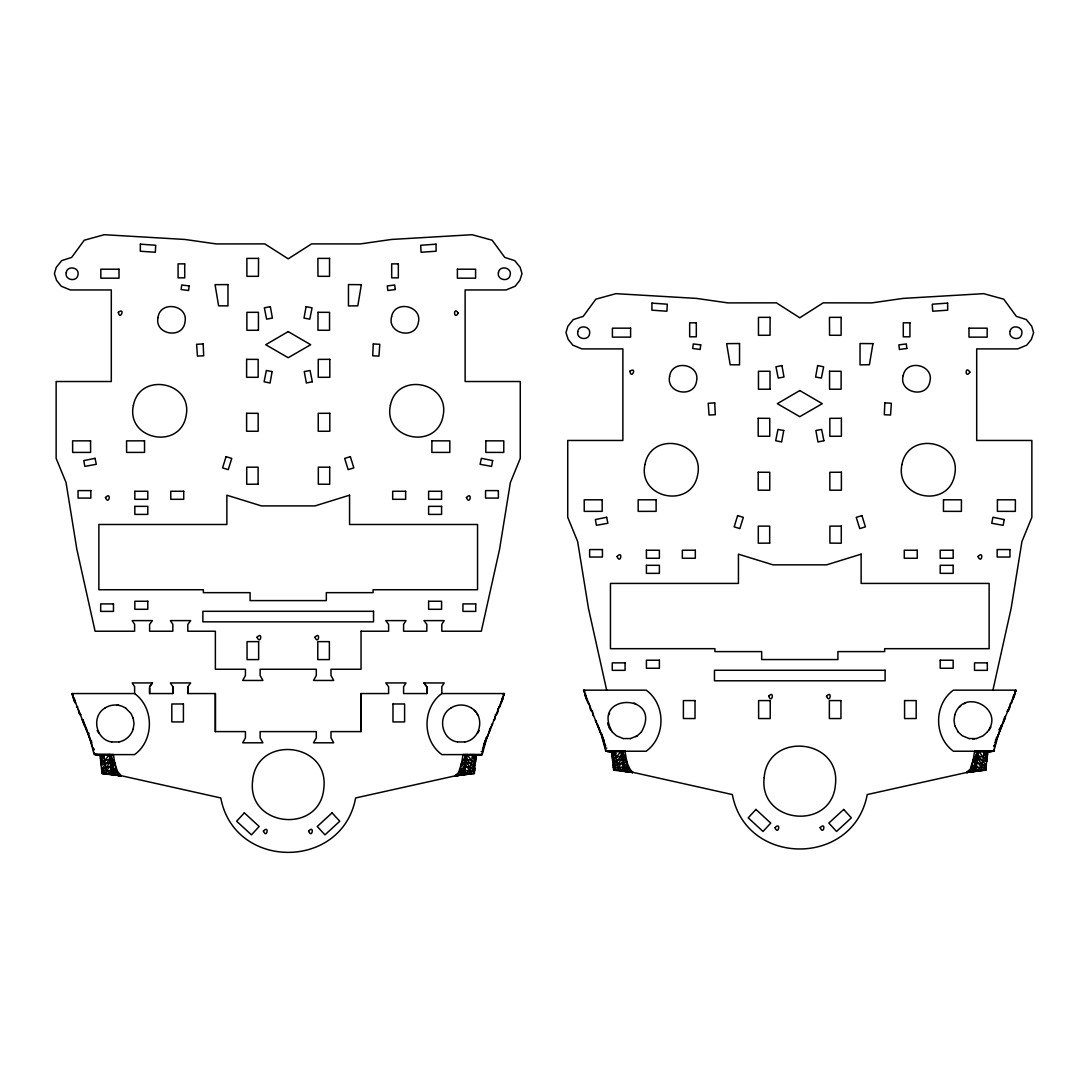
<?xml version="1.0" encoding="UTF-8"?>
<svg xmlns="http://www.w3.org/2000/svg" width="1088" height="1088" viewBox="0 0 1088 1088"><rect width="100%" height="100%" fill="white"/><g stroke="black" fill="none" stroke-linecap="round" stroke-linejoin="round"><path stroke-width="1.5" d="M441.81 693.559L504.492 693.559L486.567 738.602L482.215 754.61L441.878 754.61C422.117 740.37 422.076 707.853 441.81 693.559L441.81 686.65L444.244 682.951L423.994 682.951L426.809 686.746L426.822 693.559L403.594 693.559L403.594 686.65L406.028 682.938L385.778 682.938L388.606 686.746L388.606 693.559L361.053 693.559L361.053 731.598L330.983 731.598L330.983 737.854L333.717 742.805L313.507 742.805L316.295 737.854L316.295 731.598L260.127 731.598L260.127 737.854L262.902 742.805L242.692 742.805L245.426 737.854L245.426 731.598L215.37 731.598L215.37 693.559L187.816 693.559L187.816 686.746L190.631 682.938L170.394 682.951L172.829 686.65L172.829 693.559L149.6 693.559L149.6 686.746L152.415 682.938L132.178 682.938L134.613 686.65L134.613 693.559C154.333 707.853 154.306 740.37 134.545 754.61L94.194 754.61L89.855 738.602L71.93 693.559L134.613 693.559M467.078 754.555L466.154 755.793L466.208 762.253L470.302 767.543L474.586 770.576L467.133 774.275L455.178 775.839L474.354 773.527L474.994 765.068L467.078 754.555L466.208 762.253L463.678 767.543L455.178 775.839L464.957 773.527L464.794 755.276L482.215 754.61L463.012 754.61L460.047 772.575L455.178 775.839L355.64 797.953C342.135 870.509 234.274 870.509 220.782 797.953L111.466 773.527L102.054 773.527L100.055 755.249L94.71 754.215L113.397 754.61L116.362 772.575L121.244 775.839L102.054 773.527L102.666 770.59L101.674 768.89L109.861 759.138L112.05 758.771L114.879 763.218L117.463 771.392L121.244 775.839L103.442 773.527M984.558 770.127L966.756 772.453L985.946 770.127L986.571 761.668L978.656 751.169L977.786 758.866L975.27 764.157L966.756 772.453L976.534 770.127L976.385 751.89L993.806 751.223L998.145 735.202L1016.07 690.159L953.387 690.159C933.667 704.453 933.694 736.97 953.455 751.223L993.806 751.223L974.603 751.223L971.638 769.189L966.756 772.453L867.218 794.566C853.726 867.109 745.865 867.109 732.36 794.566L623.043 770.127L613.646 770.127L611.633 751.862L605.785 751.223L601.433 735.202L583.508 690.159L646.19 690.159C665.924 704.453 665.883 736.97 646.122 751.223L605.785 751.223L624.988 751.223L627.953 769.189L632.822 772.453L613.646 770.127L614.244 767.19L613.251 765.503L614.217 762.81L613.006 761.668L612.15 754.827L615.604 753.467L615.033 751.862L609.144 751.618L618.011 751.223L611.633 751.862L613.374 755.752L612.15 754.827M73.127 697.544L73.263 695.096L72.338 695.096M982.614 770.25L981.485 770.127L981.879 764.157L984.545 751.862L990.447 751.618L974.603 751.223L977.745 752.393L978.139 755.752L986.326 765.503L985.334 767.19L985.946 770.127L976.534 770.127L981.73 767.19L976.534 761.478L973.121 759.832L978.656 751.169M494.931 719.046L495.19 716.081M986.571 761.668L986.966 758.214L983.987 753.467L987.945 751.862L986.571 761.668L977.786 758.866L973.121 759.832L970.537 768.006L971.638 769.189L974.086 770.984L978.724 770.889L976.018 770.263L977.745 752.393M109.276 774.275L111.982 773.663L111.194 770.59L114.879 763.218L110.214 762.253L101.429 765.068L100.572 758.214L104.013 756.854L103.455 755.262L97.553 755.018L113.397 754.61L110.255 755.793L111.466 773.527L109.276 774.275L113.914 774.37L117.463 771.392L112.73 767.543L110.214 762.253L110.255 755.793L109.344 754.555L100.055 755.249L101.782 759.138L100.572 758.214M1004.727 719.603L1005.054 716.38L1003.598 719.943M615.033 751.862L624.988 751.223L623.206 751.89L620.922 751.169L621.792 758.866L617.698 764.157L613.414 767.19L618.106 770.127L620.867 770.889L623.043 770.127L621.846 752.393L620.922 751.169L607.458 751.495L609.307 751.291M471.036 773.65L469.894 773.527L470.302 767.543L472.396 756.854L476.367 755.249L474.994 765.068L466.208 762.253L464.44 773.663L467.133 774.275L462.495 774.37L458.946 771.392L461.543 763.218L466.154 755.793L463.012 754.61L480.542 754.895L473.416 754.623M621.846 752.393L621.438 755.752L613.251 765.503L622.309 762.81L623.71 759.07L623.642 755.385L623.206 751.89L621.846 752.393C627.123 758.363 626.974 767.04 632.822 772.453L620.867 770.889L623.56 770.263L626.987 765.966L629.054 768.006L627.953 769.189L625.505 770.984L620.867 770.889M482.8 750.774L484.01 743.158M995.588 739.772L995.602 742.982M498.127 711.185L498.481 708.356M1009.705 707.785L1010.072 704.97M484.024 746.368L485.098 740.343M486.159 737.474L484.976 743.281M996.159 741.118L995.194 742.982L996.676 736.957M72.202 694.538L72.352 693.559M583.794 691.138L583.93 690.159M500.262 705.949L502.683 696.633M1011.854 702.562L1013.798 694.783M489.206 731.911L489.763 728.974L492.17 725.193M1000.797 728.525L1001.341 725.574L1003.762 721.793M486.567 738.602L490.566 728.756M998.145 735.202L1002.143 725.37M497.855 710.777L498.399 708.234M1009.705 706.112L1008.78 710.233M93.609 750.774L93.949 749.197L92.67 747.211M605.2 747.374L605.54 745.797L601.419 734.4M503.526 693.559L503.146 695.096L504.07 695.096M497.189 713.619L497.842 712.055M133.198 729.082L134.001 723.642L133.198 718.23M641.335 732.102C663.87 692.634 589.846 692.662 612.367 732.102M954.802 714.843L953.999 720.27L954.802 725.682M502.071 701.107L503.146 698.142M1013.649 697.721L1014.737 694.756M992.922 690.159L1011.146 608.287L1021.945 541.511L1031.859 517.317L1031.859 440.463L976.698 440.463L976.698 348.894L1017.688 348.894L1026.786 345.141L1031.397 339.374L1033.6 332.642L1031.737 326.278L1026.324 319.586L1016.328 316.35L1003.762 299.173L983.661 293.665L903.094 298.398L871.746 302.899L823.194 302.845L799.789 317.791L776.397 302.845L727.831 302.899L696.497 298.398L615.93 293.665L595.83 299.173L583.25 316.35L573.254 319.586L567.841 326.278L565.991 332.642L568.194 339.374L572.791 345.141L581.903 348.894L622.88 348.894L622.88 440.463L567.732 440.463L567.732 517.317L577.633 541.511L588.445 608.287L606.669 690.159M101.429 765.068L109.344 754.555L111.615 755.276L112.132 762.457L111.194 770.59L101.823 770.576L106.121 767.543L110.214 762.253M466.208 762.253L461.543 763.218L464.943 764.878L470.138 770.59L464.957 773.527L474.354 773.527L473.756 770.59L474.749 768.89L473.783 766.197L474.994 765.068L475.85 758.214L472.396 756.854L472.967 755.262L478.693 754.678M986.326 758.866L987.428 754.827L983.987 753.467M996.554 739.894L999.722 731.177M488.131 734.577L486.037 740.044M133.198 729.069C131.267 735.556 125.569 740.697 118.918 741.962M608.926 714.857L609.552 713.13M954.802 714.857C963.614 686.786 1005.72 709.118 987.21 732.102M502.833 698.142L501.432 702.794M1014.41 694.756L1013.01 699.394M476.367 755.249L474.626 759.138L475.85 758.214M987.945 751.862L986.218 755.752L987.428 754.827M481.712 754.215L482.392 752.692M993.29 750.815L993.983 749.306M464.29 762.457L465.868 759.043L475.388 761.6L474.735 762.253M975.868 759.07L977.459 755.657L986.966 758.214M484.704 743.281L485.534 741.554M996.282 739.894L997.125 738.167M621.792 758.866L626.457 759.832L622.785 767.19L623.56 770.263L624.322 764.157L621.792 758.866L613.006 761.668L620.922 751.169M483.602 746.368L484.568 744.505M105.386 773.65L106.515 773.527L106.27 770.59L111.466 764.878L114.879 763.218M1001.341 725.574L998.934 729.776L1000.334 729.613M477.51 733.353L479.25 730.51M989.087 729.953L990.842 727.11M101.674 762.253L101.034 761.6L104.013 756.854L100.055 755.249M613.265 758.866L612.612 758.214L615.604 753.467L611.633 751.862M483.738 747.211L482.46 749.197L483.222 749.183M994.391 747.374L994.051 745.797L995.33 743.825M149.6 686.746L152.415 682.951M1007.651 710.369L1009.433 708.655M641.335 732.102L637.255 735.787L630.51 738.575M987.21 732.102L983.144 735.787L976.385 738.575M622.309 762.81L617.862 767.19L618.106 770.127L616.964 770.25M959.48 707.078L960.854 705.84M104.856 708.138C91.066 716.326 95.744 739.69 111.615 741.962M450.745 708.138C436.941 716.326 441.619 739.69 457.49 741.962M981.485 770.127L986.177 767.19L981.879 764.157L977.786 758.866M104.856 708.138C110.976 703.95 119.544 703.99 125.678 708.138M450.745 708.138C456.851 703.95 465.433 704.004 471.553 708.138M635.678 736.712L637.255 735.774M626.457 759.832L623.057 761.478L622.785 767.19L613.414 767.19L614.244 767.19M491.518 724.526L492.714 723.955M1003.109 721.14L1004.306 720.569M963.9 703.814L965.559 703.025M101.034 761.6L109.861 759.138L109.344 754.555M612.612 758.214L623.642 755.385M101.674 768.89L110.718 766.197M464.807 741.962C480.665 739.663 485.357 716.312 471.553 708.138M103.455 755.262L106.42 754.623L95.866 754.895L97.73 754.678M463.76 774.52L455.178 775.839L464.957 774.357M975.338 771.12L966.756 772.453L976.534 770.957M455.178 775.839L462.726 774.71M966.756 772.453L974.304 771.31M118.918 741.948L111.615 741.948M464.807 741.948L457.49 741.948M630.51 738.562L623.193 738.562M969.082 738.562L976.385 738.562M972.726 738.915L974.562 738.834M1015.662 691.696L1014.737 691.696L1014.873 694.158M1010.249 703.555L1011.446 703.555M498.658 706.955L499.854 706.955M1006.903 711.212L1008.29 711.212M495.312 714.612L496.699 714.612M493.476 719.78L494.618 719.766M994.051 745.797L994.813 745.797M481.209 751.454L482.582 751.454M985.334 767.19L986.177 767.19L976.806 767.19L973.121 759.832M473.756 770.59L474.586 770.576L465.215 770.59L461.543 763.218M583.93 691.696L584.854 691.696L584.474 690.159M584.854 694.756L587.738 702.562M73.263 698.142L74.99 702.794M586.568 699.394L585.317 693.246M588.146 703.555L589.342 703.555M76.554 706.955L77.751 706.955M590.158 708.655L590.811 710.233M591.301 711.212L592.688 711.212M78.567 712.055L80.349 713.755M79.71 714.612L81.097 714.612M81.804 719.766L82.946 719.78L84.402 723.343M599.257 729.613L600.712 733.271M87.666 733.013L89.066 733.176M601.963 736.658L601.841 734.087M89.121 736.658L91.446 743.281M603.024 739.894L602.902 736.957M603.976 742.982L603.99 739.772M604.778 745.797L605.54 745.797L604.262 743.825M92.398 746.368L91.841 744.505M605.418 748.054L606.791 748.068M93.187 749.183L93.949 749.197M102.666 770.59L101.823 770.576L106.515 773.527M471.634 754.623L478.856 755.018L469.989 754.623L472.967 755.262M990.27 751.291L992.134 751.495L981.58 751.223L984.545 751.862M117.11 705.092L118.918 705.364M625.274 771.31L632.822 772.453L624.24 771.12M113.696 774.71L121.244 775.839L112.662 774.52M623.043 770.957L632.822 772.453M111.466 774.357L121.244 775.839M975.95 755.385L977.459 755.657M464.358 758.771L465.868 759.043M969.082 738.575L962.322 735.774L958.256 732.102M623.193 738.575L616.447 735.774L612.367 732.102M597.434 725.37L599.746 729.613M85.857 728.756L87.652 731.666M977.282 762.81L986.326 765.503M465.691 766.197L474.749 768.89L466.562 759.138L466.154 755.793M976.534 770.127L978.724 770.889M464.957 773.527L467.133 774.275M634.018 703.025L635.678 703.814M595.286 720.569L596.482 721.14M83.694 723.955L84.891 724.526L87.203 731.911M623.043 770.127L617.862 767.19L615.604 753.467M111.466 773.527L106.27 770.59L104.013 756.854M125.678 708.138L130.846 713.293L133.198 718.243M474.395 710.464L475.633 711.824M958.256 732.102L954.802 725.669M423.994 682.951L426.822 686.746L426.822 693.559M595.83 721.793L598.237 725.574L598.794 728.525M84.238 725.193L86.659 728.974M472.396 756.854L475.388 761.6M608.75 727.11L610.49 729.953M97.158 730.51L98.913 733.353M476.721 713.293L477.673 714.87M110.255 755.793L112.05 758.771M599.869 731.177L601.025 733.271M88.278 734.577L89.855 738.602M603.432 741.118L604.398 742.982M602.466 738.167L603.296 739.894M90.875 741.554L91.718 743.281L91.324 740.343M622.132 755.657L623.71 759.07M110.541 759.043L112.132 762.457M605.608 749.306L606.288 750.815M94.017 752.692L94.71 754.215M88.155 733.013L89.447 736.658M74.202 698.17L75.616 702.794M607.621 723.085L608.369 725.764M585.167 694.756L585.929 697.721M73.59 698.142L74.351 701.107M79.22 713.619L78.295 709.498M1015.648 690.159L1015.798 691.138M504.07 693.559L504.206 694.538M589.519 704.97L589.873 707.785M82.946 719.78L83.273 723.003M592.81 712.694L593.069 715.646M361.053 693.559L361.053 731.598M215.37 693.559L215.37 731.598M187.816 686.746L187.816 693.559M172.829 686.65L172.829 693.559M149.6 688.106L149.6 693.559M134.844 506.355L134.83 514.406L147.791 514.406L147.791 506.355L134.844 506.355M134.844 491.273L134.83 499.31L147.791 499.31L147.791 491.273L134.844 491.273M246.622 359.339L246.609 377.291L258.155 377.318L258.169 359.38L246.622 359.339M246.622 413.29L246.609 431.242L258.155 431.27L258.169 413.331L246.622 413.29M317.995 312.31L317.968 330.249L329.528 330.29L329.542 312.338L317.995 312.31M329.542 258.386L329.528 276.338L317.968 276.298L317.873 258.386L329.542 258.386M361.053 631.217L361.053 669.256L330.983 669.256L330.983 675.512L333.717 680.462L313.507 680.462L316.295 675.512L316.295 669.256L260.127 669.256L260.127 675.512L262.902 680.462L242.692 680.462L245.426 675.512L245.426 669.256L215.37 669.256L215.37 631.217L187.816 631.217L187.816 624.403L190.631 620.609L170.394 620.609L172.829 624.308L172.829 631.217L149.6 631.217L149.6 624.403L152.415 620.609L132.178 620.609L134.613 624.308L134.613 631.217L95.078 631.217L76.854 549.331L66.055 482.569L56.141 458.374L56.141 381.521L111.302 381.521L111.302 289.952L70.312 289.952L61.214 286.198L56.603 280.418L54.4 273.7L56.263 267.335L61.676 260.644L71.672 257.394L84.238 240.217L104.339 234.709L184.906 239.455L216.254 243.943L264.806 243.889L288.211 258.835L311.603 243.889L360.169 243.943L391.503 239.455L472.07 234.709L492.17 240.217L504.75 257.394L514.746 260.644L520.159 267.335L522.009 273.7L519.806 280.418L515.209 286.198L506.097 289.952L465.12 289.952L465.12 381.521L520.268 381.521L520.268 458.374L510.367 482.569L499.555 549.331L481.331 631.217L441.81 631.217L441.81 624.308L444.244 620.609L423.994 620.609L426.822 624.403L426.822 631.217L403.594 631.217L403.594 624.308L406.028 620.609L385.778 620.609L388.606 624.403L388.606 631.217L361.053 631.217M392.986 703.977L392.986 721.942L404.6 721.915L404.6 703.977L392.986 703.977M428.618 601.256L428.618 609.294L441.578 609.294L441.578 601.256L428.618 601.256M457.395 269.212L457.395 278.174L475.592 278.174L475.592 269.212L457.395 269.212M646.422 565.311L646.422 573.349L659.382 573.349L659.382 565.311L646.422 565.311M646.422 550.229L646.422 558.266L659.382 558.266L659.382 550.229L646.422 550.229M758.2 472.233L758.186 490.185L769.746 490.226L769.76 472.287L758.2 472.233M758.2 418.282L758.186 436.247L769.746 436.274L769.76 418.336L758.2 418.282M829.573 371.253L829.559 389.205L841.106 389.246L841.133 371.294L829.573 371.253M841.133 317.342L841.106 335.294L829.559 335.254L829.464 317.342L841.133 317.342M904.577 700.59L904.577 718.556L916.178 718.515L916.178 700.59L904.577 700.59M940.209 660.212L940.209 668.25L953.156 668.25L953.156 660.212L940.209 660.212M968.986 328.168L968.986 337.13L987.17 337.13L987.17 328.168L968.986 328.168M431.895 440.844L431.868 452.404L449.806 452.418L449.847 440.858L431.895 440.844M485.846 440.844L485.819 452.404L503.758 452.418L503.798 440.858L485.846 440.844M943.473 499.8L943.446 511.346L961.384 511.374L961.438 499.814L943.473 499.8M997.424 499.8L997.397 511.346L1015.335 511.374L1015.39 499.814L997.424 499.8M258.536 258.386L258.441 276.298L246.894 276.338L246.867 258.386L258.536 258.386M770.127 317.342L770.032 335.254L758.472 335.294L758.458 317.342L770.127 317.342M140.379 244.174L140.298 251.219L155.312 252.266L155.72 245.262L140.379 244.174M651.957 303.13L651.875 310.175L666.903 311.222L667.311 304.205L651.957 303.13M373.279 343.944L372.708 355.79L378.964 356.075L379.78 344.311L373.279 343.944M884.857 402.886L884.299 414.732L890.555 415.018L891.371 403.267L884.857 402.886M252.579 781.034C247.085 827.37 320.185 834.578 323.843 788.052C329.324 741.717 256.238 734.509 252.579 781.034M764.157 777.634C758.676 823.983 831.762 831.178 835.421 784.666C840.915 738.317 767.815 731.122 764.157 777.634M66.191 272.789C64.614 280.35 77.098 282.39 78.023 274.72C79.587 267.158 67.102 265.118 66.191 272.789M157.991 317.601C154.414 334.859 182.893 339.51 185.001 322.007C188.578 304.749 160.099 300.098 157.991 317.601M577.769 331.731C576.205 339.293 588.676 341.333 589.601 333.662C591.165 326.101 578.694 324.061 577.769 331.731M669.582 376.543C666.006 393.802 694.484 398.466 696.592 380.963C700.169 363.705 671.69 359.04 669.582 376.543M105.454 497.57C109.018 506.07 111.71 490.797 105.454 497.57M257.081 637.242C260.562 645.538 263.187 630.646 257.081 637.242M314.922 637.242C318.403 645.538 321.028 630.646 314.922 637.242M466.439 497.57C470.002 506.07 472.695 490.797 466.439 497.57M617.046 556.512C620.609 565.012 623.302 549.739 617.046 556.512M768.672 696.198C772.14 704.494 774.765 689.588 768.672 696.198M826.513 696.198C829.981 704.494 832.606 689.588 826.513 696.198M978.017 556.512C981.58 565.012 984.273 549.739 978.017 556.512M133.362 405.566C126.031 439.715 179.751 450.405 186.048 416.038C193.378 381.888 139.658 371.198 133.362 405.566M263.405 831.028C266.737 839.474 269.702 824.514 263.405 831.028M308.584 831.028C311.902 839.474 314.881 824.514 308.584 831.028M390.374 405.566C383.044 439.715 436.75 450.405 443.047 416.038C450.378 381.888 396.671 371.198 390.374 405.566M644.953 464.508C637.622 498.671 691.329 509.347 697.626 474.994C704.956 440.83 651.25 430.154 644.953 464.508M774.996 827.642C778.314 836.074 781.293 821.114 774.996 827.642M820.162 827.642C823.48 836.074 826.458 821.114 820.162 827.642M901.952 464.508C894.622 498.671 948.328 509.347 954.638 474.994C961.969 440.83 908.249 430.154 901.952 464.508M112.73 767.543L111.982 773.663L115.41 769.352L113.914 774.37L112.73 767.543M189.149 285.926L188.578 290.51L181.138 289.517L181.71 284.988L189.149 285.926M700.726 344.882L700.155 349.466L692.716 348.473L693.287 343.944L700.726 344.882M391.598 316.676C386.838 333.649 414.936 340.245 418.241 322.932C422.987 305.959 394.89 299.363 391.598 316.676M498.481 272.381C496.4 279.82 508.708 282.703 510.15 275.128C512.23 267.689 499.922 264.792 498.481 272.381M903.176 375.618C898.43 392.605 926.527 399.201 929.818 381.874C934.565 364.902 906.481 358.306 903.176 375.618M1010.058 331.337C1007.978 338.762 1020.286 341.659 1021.741 334.07C1023.822 326.631 1011.514 323.748 1010.058 331.337M462.93 771.106L462.495 774.37L461.013 769.352L464.44 773.663L463.678 767.543L462.93 771.106M974.522 767.72L974.086 770.984L972.59 765.966L976.018 770.263L975.27 764.157L974.522 767.72M361.352 284.675L357.816 305.823L348.459 305.905L348.459 284.58L361.352 284.675M872.943 343.631L869.394 364.766L860.037 364.847L860.037 343.536L872.943 343.631M492.633 460.605L491.586 466.385L480.121 464.29L481.358 458.32L492.633 460.605M1004.224 519.561L1003.177 525.327L991.712 523.246L992.95 517.276L1004.224 519.561M272.136 371.552L270.055 383.003L264.085 381.766L266.37 370.491L272.136 371.552M306.095 306.626L304.001 318.09L309.781 319.138L312.066 307.863L306.095 306.626M783.727 430.494L781.633 441.959L775.676 440.722L777.947 429.447L783.727 430.494M817.673 365.568L815.592 377.033L821.372 378.08L823.643 366.806L817.673 365.568M458.306 313.154C453.424 320.81 453.274 305.538 458.306 313.154M969.898 372.096C965.015 379.753 964.866 364.494 969.898 372.096M118.293 312.27C119.83 321.232 125.868 307.156 118.293 312.27M629.87 371.226C631.421 380.174 637.446 366.112 629.87 371.226M626.987 765.966L625.505 770.984L624.322 764.157L626.987 765.966M226.059 456.647L222.578 467.894L228.249 469.649L231.758 458.415L226.059 456.647M737.637 515.603L734.169 526.85L739.84 528.605L743.335 517.358L737.637 515.603M244.338 812.858L236.64 821.222L251.464 834.85L259.162 826.472L244.338 812.858M755.915 809.458L748.218 817.836L763.042 831.45L770.739 823.086L755.915 809.458M332.085 812.858L317.261 826.472L324.958 834.85L339.782 821.222L332.085 812.858M843.662 809.458L828.838 823.086L836.536 831.45L851.36 817.836L843.662 809.458M288.211 331.609L265.73 344.719L288.211 357.721L310.678 344.719L288.211 331.609M799.789 390.551L777.322 403.675L799.789 416.663L822.27 403.675L799.789 390.551M350.363 456.647L344.665 458.415L348.16 469.649L353.831 467.894L350.363 456.647M349.561 495.203L315.003 505.906L261.406 505.906L226.862 495.203L226.862 524.484L98.872 524.484L98.872 589.737L203.334 589.737L203.334 592.661L250.09 592.661L250.09 600.603L326.332 600.603L326.332 592.661L373.075 592.661L373.075 589.737L477.55 589.737L477.55 524.484L349.561 524.484L349.561 495.203M861.941 515.603L856.242 517.358L859.751 528.605L865.422 526.85L861.941 515.603M861.138 554.159L826.594 564.849L772.997 564.849L738.439 554.159L738.439 583.426L610.45 583.426L610.45 648.679L714.925 648.679L714.925 651.603L761.668 651.603L761.668 659.559L837.91 659.559L837.91 651.603L884.666 651.603L884.666 648.679L989.128 648.679L989.128 583.426L861.138 583.426L861.138 554.159M270.327 306.626L264.357 307.863L266.628 319.138L272.408 318.09L270.327 306.626M312.324 381.766L306.367 383.003L304.273 371.552L310.053 370.491L312.324 381.766M781.905 365.568L775.934 366.806L778.219 378.08L783.999 377.033L781.905 365.568M823.915 440.722L817.945 441.959L815.864 430.494L821.63 429.447L823.915 440.722M95.05 458.32L83.776 460.605L84.823 466.385L96.288 464.29L95.05 458.32M606.642 517.276L595.367 519.561L596.414 525.327L607.879 523.246L606.642 517.276M395.284 289.517L387.845 290.51L387.274 285.926L394.713 284.988L395.284 289.517M906.862 348.473L899.422 349.466L898.851 344.882L906.29 343.944L906.862 348.473M436.043 244.174L420.689 245.262L421.097 252.266L436.125 251.219L436.043 244.174M947.621 303.13L932.28 304.205L932.688 311.222L947.702 310.175L947.621 303.13M203.143 343.944L196.629 344.311L197.445 356.075L203.701 355.79L203.143 343.944M714.721 402.886L708.22 403.267L709.036 415.018L715.292 414.732L714.721 402.886M227.963 284.58L215.057 284.675L218.606 305.823L227.963 305.905L227.963 284.58M739.541 343.536L726.648 343.631L730.184 364.766L739.541 364.847L739.541 343.536M258.101 484.174L246.718 484.255L246.718 467.174L258.101 467.187L258.101 484.174M769.678 543.116L758.295 543.198L758.295 526.13L769.678 526.13L769.678 543.116M258.441 330.249L246.894 330.29L246.867 312.338L258.427 312.31L258.441 330.249M329.8 359.339L318.24 359.38L318.254 377.318L329.814 377.291L329.8 359.339M770.032 389.205L758.472 389.246L758.458 371.294L770.005 371.253L770.032 389.205M329.8 413.29L318.24 413.331L318.254 431.27L329.814 431.242L329.8 413.29M841.378 418.282L829.831 418.336L829.845 436.274L841.391 436.247L841.378 418.282M841.378 472.233L829.831 472.287L829.845 490.226L841.391 490.185L841.378 472.233M184.715 263.867L178.078 263.867L178.078 277.848L184.715 277.848L184.715 263.867M398.33 263.867L391.694 263.867L391.694 277.848L398.33 277.848L398.33 263.867M119.014 269.212L100.83 269.212L100.83 278.174L119.014 278.174L119.014 269.212M696.306 322.823L689.67 322.823L689.67 336.804L696.306 336.804L696.306 322.823M909.922 322.823L903.285 322.823L903.285 336.804L909.922 336.804L909.922 322.823M630.605 328.168L612.408 328.168L612.408 337.13L630.605 337.13L630.605 328.168M90.576 440.844L72.61 440.858L72.665 452.418L90.603 452.404L90.576 440.844M144.527 440.844L126.562 440.858L126.616 452.418L144.554 452.404L144.527 440.844M329.705 467.174L318.322 467.187L318.322 484.174L329.705 484.255L329.705 467.174M90.848 490.606L78.05 490.606L78.05 498.086L90.848 498.086L90.848 490.606M498.372 490.606L485.561 490.606L485.561 498.086L498.372 498.086L498.372 490.606M183.722 491.273L170.762 491.273L170.762 499.31L183.722 499.31L183.722 491.273M405.647 491.273L392.686 491.273L392.686 499.31L405.647 499.31L405.647 491.273M441.578 491.273L428.618 491.273L428.618 499.31L441.578 499.31L441.578 491.273M602.154 499.8L584.202 499.814L584.242 511.374L602.181 511.346L602.154 499.8M656.105 499.8L638.153 499.814L638.194 511.374L656.132 511.346L656.105 499.8M441.578 506.355L428.618 506.355L428.618 514.406L441.578 514.406L441.578 506.355M841.282 526.13L829.899 526.13L829.899 543.116L841.282 543.198L841.282 526.13M602.439 549.562L589.628 549.562L589.628 557.042L602.439 557.042L602.439 549.562M1009.95 549.562L997.152 549.562L997.152 557.042L1009.95 557.042L1009.95 549.562M695.314 550.229L682.353 550.229L682.353 558.266L695.314 558.266L695.314 550.229M917.238 550.229L904.278 550.229L904.278 558.266L917.238 558.266L917.238 550.229M953.156 550.229L940.209 550.229L940.209 558.266L953.17 558.266L953.156 550.229M953.156 565.311L940.209 565.311L940.209 573.349L953.17 573.349L953.156 565.311M147.791 601.256L134.844 601.256L134.844 609.294L147.791 609.294L147.791 601.256M113.478 603.908L100.681 603.908L100.681 611.388L113.478 611.388L113.478 603.908M475.742 603.908L462.93 603.908L462.93 611.388L475.742 611.388L475.742 603.908M373.538 611.306L202.885 611.306L202.885 621.846L373.538 621.846L373.538 611.306M258.645 641.634L247.044 641.634L247.044 659.6L258.645 659.6L258.645 641.634M329.378 641.634L317.778 641.634L317.778 659.6L329.378 659.6L329.378 641.634M659.382 660.212L646.422 660.212L646.422 668.25L659.382 668.25L659.382 660.212M625.07 662.864L612.258 662.864L612.258 670.344L625.07 670.344L625.07 662.864M987.319 662.864L974.522 662.864L974.522 670.344L987.319 670.344L987.319 662.864M885.115 670.262L714.462 670.262L714.462 680.789L885.115 680.789L885.115 670.262M695.014 700.59L683.4 700.59L683.4 718.515L695.014 718.556L695.014 700.59M770.222 700.59L758.622 700.59L758.622 718.556L770.222 718.556L770.222 700.59M840.956 700.59L829.355 700.59L829.355 718.556L840.956 718.556L840.956 700.59M183.423 703.977L171.822 703.977L171.822 721.915L183.423 721.942L183.423 703.977"/></g></svg>
